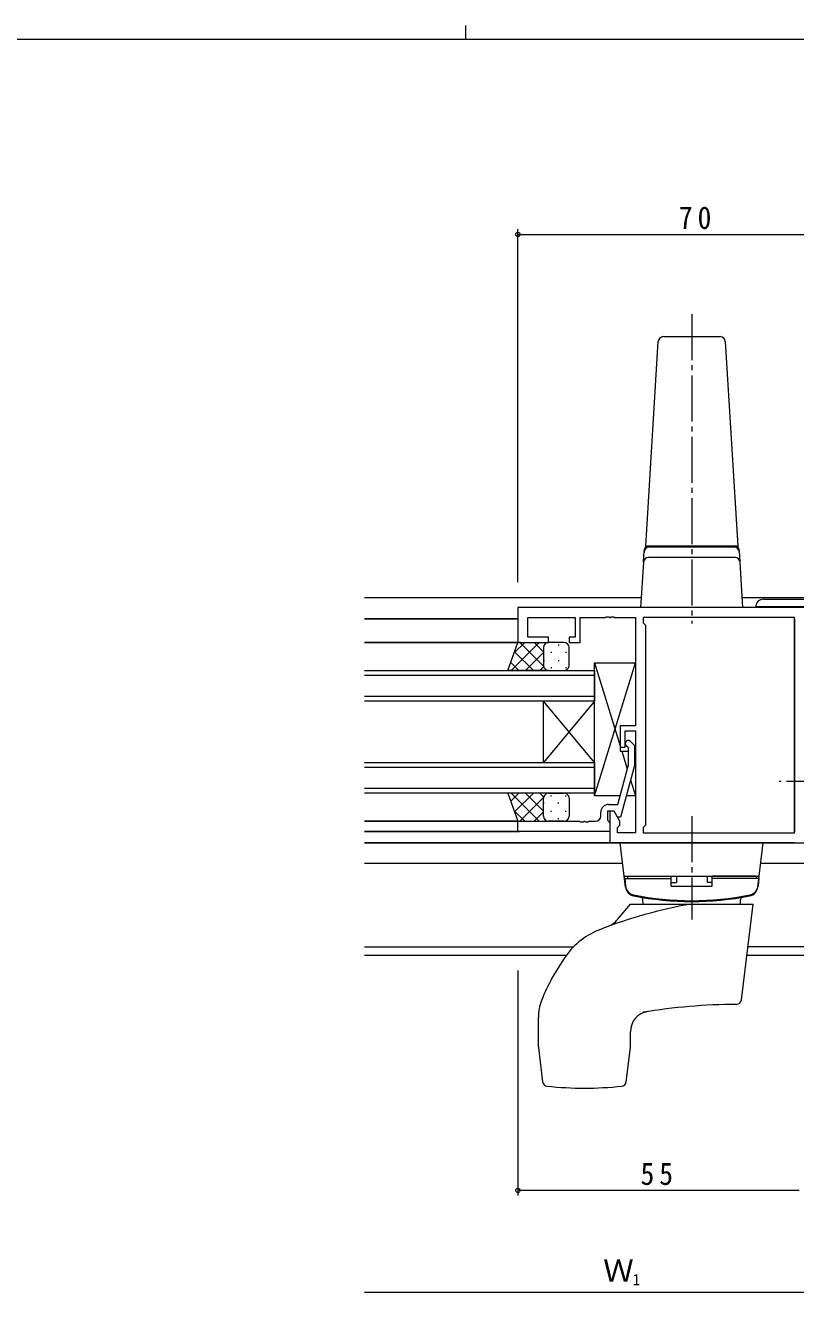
# Model space of a CAD drawing. Units: millimetres on the paper. Extents: x -420 to 373, y -297 to 267.
# Drawn here: x -118.8 to 31.9, y 19.3 to 267.2 of the extents above; entities that cross this region are included whole.
import ezdxf
from ezdxf.enums import TextEntityAlignment as Align

# ---------------------------------------------------------------- set-up
doc = ezdxf.new("R2010")
doc.units = ezdxf.units.MM
doc.linetypes.add('CHAIN2', pattern=[12, 9, -1, 1, -1])
for name, color, linetype, lineweight in [('0-1_YKK_ZWAK', 7, 'Continuous', 9), ('0-3_YKK_11', 7, 'Continuous', 9), ('0-4_YKK_12', 2, 'Continuous', 9), ('0-5_YKK_13', 4, 'Continuous', 9), ('0-7_YKK_D', 6, 'Continuous', 9)]:
    doc.layers.add(name, color=color, linetype=linetype, lineweight=lineweight)
doc.styles.add('ＭＳ ゴシック', font='')
doc.styles.get('ＭＳ ゴシック').set_extended_font_data('MS Gothic')

msp = doc.modelspace()

# ---------------------------------------------------------------- linework, layer by layer
at = {"layer": '0-1_YKK_ZWAK'}
for p, q in [((-32.686, 267.2), (-32.686, 264.4)), ((352.3, 264.4), (-417.7, 264.4))]:
    msp.add_line(p, q, dxfattribs=at)
at = {"layer": '0-3_YKK_11'}
for p, q in [((-22.399, 153.304), (-22.399, 146.504)), ((47.601, 153.304), (-22.399, 153.304)), ((-20.469, 151.374), (-11.199, 151.374)), ((-20.469, 147.504), (-20.469, 151.374)), ((-11.199, 151.374), (-11.199, 147.504)), ((-10.199, 151.374), (-5.358, 151.374)), ((-10.199, 146.504), (-10.199, 151.374)), ((-5.358, 151.374), (-5.174, 151.494)), ((-5.174, 151.494), (-4.624, 151.494)), ((-4.624, 151.494), (-4.441, 151.374)), ((-4.441, 151.374), (-4.358, 151.374)), ((-4.358, 151.374), (-4.174, 151.494)), ((-4.174, 151.494), (-3.624, 151.494)), ((-3.624, 151.494), (-3.441, 151.374)), ((-3.441, 151.374), (0.601, 151.374)), ((0.601, 151.374), (0.601, 130.204)), ((2.101, 151.374), (2.101, 150.304)), ((31.671, 151.374), (2.101, 151.374)), ((31.671, 109.234), (31.671, 151.374)), ((31.671, 109.234), (31.671, 151.374)), ((2.101, 150.304), (2.531, 149.874)), ((2.531, 149.874), (2.531, 110.734)), ((-22.399, 146.504), (-16.399, 146.504)), ((-16.399, 147.504), (-20.469, 147.504)), ((-16.399, 146.504), (-16.399, 147.504)), ((-12.399, 147.504), (-12.399, 146.504)), ((-11.199, 147.504), (-12.399, 147.504)), ((-12.399, 146.504), (-10.199, 146.504)), ((-2.399, 130.204), (-2.399, 126.004)), ((0.601, 130.204), (-2.399, 130.204)), ((-1.399, 129.204), (0.601, 129.204)), ((-1.399, 126.004), (-1.399, 129.204)), ((0.601, 129.204), (0.601, 109.234)), ((-0.375, 127.128), (0.401, 126.353)), ((-2.399, 126.004), (-1.399, 126.004)), ((-0.799, 125.856), (-1.224, 126.28)), ((-0.799, 122.565), (-0.799, 125.856)), ((0.401, 126.353), (0.401, 122.407)), ((-2.879, 114.804), (-0.799, 122.565)), ((0.401, 122.407), (-2.307, 112.304)), ((-4.699, 114.804), (-2.879, 114.804)), ((-6.199, 112.504), (-6.199, 113.304)), ((-4.899, 113.504), (-4.899, 111.704)), ((-3.599, 113.504), (-4.899, 113.504)), ((-4.899, 111.704), (-4.699, 111.504)), ((-4.399, 113.504), (-4.399, 107.304)), ((-3.599, 113.504), (-4.399, 113.504)), ((-2.907, 112.304), (-3.599, 113.504)), ((-2.469, 111.547), (-3.599, 113.504)), ((-2.307, 112.304), (-2.907, 112.304)), ((-22.399, 111.504), (-10.358, 111.504)), ((-22.399, 109.504), (-22.399, 111.504)), ((-4.399, 109.504), (-22.399, 109.504)), ((-10.358, 111.504), (-10.174, 111.384)), ((-10.174, 111.384), (-9.624, 111.384)), ((-9.624, 111.384), (-9.441, 111.504)), ((-9.441, 111.504), (-9.358, 111.504)), ((-9.358, 111.504), (-9.174, 111.384)), ((-9.174, 111.384), (-8.624, 111.384)), ((-8.624, 111.384), (-8.441, 111.504)), ((-8.441, 111.504), (-7.199, 111.504)), ((-4.699, 111.504), (-4.399, 111.204)), ((-4.399, 111.204), (-4.399, 109.504)), ((-2.899, 110.304), (-2.469, 110.734)), ((-2.899, 109.234), (-2.899, 110.304)), ((0.601, 109.234), (-2.899, 109.234)), ((-2.469, 110.734), (-2.469, 111.547)), ((2.531, 110.734), (2.101, 110.304)), ((2.101, 110.304), (2.101, 109.234)), ((2.101, 109.234), (31.671, 109.234)), ((-4.399, 107.304), (38.101, 107.304))]:
    msp.add_line(p, q, dxfattribs=at)
for centre, radius, start, end in [((-0.799, 126.704), 0.6, 44.99998, 225), ((-4.699, 113.304), 1.5, 90, 179.99998), ((-7.199, 112.504), 1, 270, 359.99998)]:
    msp.add_arc(centre, radius, start, end, dxfattribs=at)
at = {"layer": '0-4_YKK_12'}
for p, q in [((-52.399, 155.304), (1.723, 155.304)), ((21.478, 155.304), (107.723, 155.304)), ((-52.399, 151.104), (-22.399, 151.104)), ((-22.399, 151.104), (-52.399, 151.104)), ((31.671, 151.104), (31.671, 109.534)), ((31.671, 151.104), (31.671, 109.534)), ((-52.399, 146.504), (-21.899, 146.504)), ((-21.899, 146.504), (-52.399, 146.504)), ((-52.399, 141.004), (-7.4, 141.004)), ((-7.4, 140.004), (-52.399, 140.004)), ((-7.4, 141.004), (-7.4, 135.004)), ((-52.399, 136.004), (-7.4, 136.004)), ((-7.4, 135.004), (-52.399, 135.004)), ((-7.4, 135.004), (-17.4, 123.004)), ((-7.4, 123.004), (-17.4, 135.004)), ((-17.4, 123.004), (-17.4, 135.004)), ((-7.4, 123.004), (-7.4, 135.004)), ((-52.399, 123.004), (-7.4, 123.004)), ((-7.4, 122.004), (-52.399, 122.004)), ((-7.4, 123.004), (-7.4, 117.004)), ((-52.399, 118.004), (-7.4, 118.004)), ((-7.4, 117.004), (-52.399, 117.004)), ((-52.399, 111.504), (-22.399, 111.504)), ((-22.399, 111.504), (-52.399, 111.504)), ((-52.399, 109.504), (-22.099, 109.504)), ((-22.099, 109.504), (-52.399, 109.504)), ((-52.399, 107.304), (19.671, 107.304)), ((31.671, 107.304), (-52.399, 107.304)), ((-52.399, 103.304), (-1.91, 103.304)), ((25.107, 103.304), (35.701, 103.304)), ((-52.399, 86.934), (-11.519, 86.934)), ((106.63, 86.934), (22.571, 86.934)), ((-52.399, 85.304), (-12.918, 85.304)), ((22.371, 85.304), (106.83, 85.304))]:
    msp.add_line(p, q, dxfattribs=at)
at = {"layer": '0-5_YKK_13', "linetype": 'CHAIN2'}
for p, q in [((11.601, 210.732), (11.601, 150.199)), ((51.101, 119.305), (28.671, 119.305)), ((11.599, 112.504), (11.599, 92.304))]:
    msp.add_line(p, q, dxfattribs=at)
at = {"layer": '0-5_YKK_13'}
for p, q in [((6.041, 206.304), (17.16, 206.304)), ((2.601, 165.304), (5.043, 205.365)), ((18.158, 205.365), (20.601, 165.304)), ((2.143, 162.165), (2.281, 164.431)), ((2.265, 164.165), (2.257, 164.043)), ((2.601, 165.304), (20.601, 165.304)), ((20.601, 165.304), (2.601, 165.304)), ((2.601, 165.104), (2.601, 165.304)), ((3.263, 165.104), (2.601, 165.104)), ((3.32, 165.104), (3.263, 165.104)), ((20.601, 165.104), (19.938, 165.104)), ((20.601, 165.304), (20.601, 165.104)), ((21.059, 162.165), (20.92, 164.431)), ((20.944, 164.043), (20.936, 164.165)), ((2.143, 162.165), (1.601, 153.304)), ((20.06, 163.104), (3.141, 163.104)), ((21.601, 153.304), (21.059, 162.165)), ((25.603, 154.924), (47.603, 154.924)), ((21.601, 153.304), (20.602, 153.304)), ((47.603, 153.424), (24.103, 153.424)), ((-24.364, 141.004), (-22.399, 146.504)), ((-23.747, 141.004), (-18.247, 146.504)), ((-23.135, 144.445), (-21.075, 146.504)), ((-22.399, 146.504), (-16.399, 146.504)), ((-22.058, 146.504), (-17.399, 141.845)), ((-19.23, 146.504), (-17.399, 144.674)), ((-13.399, 146.504), (-16.399, 146.504)), ((-23.054, 144.671), (-19.387, 141.004)), ((-20.919, 141.004), (-17.399, 144.523)), ((-17.399, 145.504), (-17.399, 142.004)), ((-17.309, 145.919), (-17.309, 145.884)), ((-15.894, 144.669), (-15.894, 144.469)), ((-14.479, 146.084), (-14.479, 145.884)), ((-13.064, 144.669), (-13.064, 144.469)), ((-12.399, 142.003), (-12.399, 145.504)), ((-23.798, 142.587), (-22.215, 141.004)), ((-18.09, 141.004), (-17.399, 141.695)), ((-17.309, 143.054), (-17.309, 142.854)), ((-15.894, 141.639), (-15.894, 141.439)), ((-14.479, 143.054), (-14.479, 142.854)), ((-13.064, 141.639), (-13.064, 141.439)), ((-7.399, 116.504), (0.601, 142.504)), ((-7.399, 142.504), (-2.399, 126.254)), ((-7.399, 142.504), (0.601, 142.504)), ((-7.399, 116.504), (-7.399, 142.504)), ((0.601, 142.504), (0.601, 130.204)), ((-16.399, 141.004), (-24.364, 141.004)), ((-16.399, 141.004), (-13.399, 141.004)), ((-7.399, 117.104), (-7.399, 141.104)), ((-2.399, 130.204), (-2.399, 125.204)), ((0.601, 130.204), (-2.399, 130.204)), ((-2.399, 125.204), (-0.799, 125.204)), ((-2.076, 125.204), (-1.016, 121.758)), ((0.401, 125.204), (0.601, 125.204)), ((0.401, 125.204), (0.601, 125.204)), ((0.601, 125.204), (0.601, 116.504)), ((-0.352, 119.599), (0.601, 116.504)), ((-24.364, 117.004), (-22.399, 111.504)), ((-16.399, 117.004), (-24.364, 117.004)), ((-23.798, 115.421), (-22.215, 117.004)), ((-23.747, 117.004), (-18.247, 111.504)), ((-23.054, 113.337), (-19.387, 117.004)), ((-20.919, 117.004), (-17.399, 113.485)), ((-18.09, 117.004), (-17.399, 116.313)), ((-16.399, 117.004), (-13.399, 117.004)), ((-15.894, 116.369), (-15.894, 116.569)), ((-13.064, 116.369), (-13.064, 116.569)), ((-22.058, 111.504), (-17.399, 116.163)), ((-17.399, 112.504), (-17.399, 116.004)), ((-17.309, 114.954), (-17.309, 115.154)), ((-14.479, 114.954), (-14.479, 115.154)), ((-12.399, 116.005), (-12.399, 112.504)), ((-2.424, 116.504), (-7.399, 116.504)), ((0.601, 116.504), (-1.181, 116.504)), ((-23.135, 113.564), (-21.075, 111.504)), ((-19.23, 111.504), (-17.399, 113.335)), ((-17.309, 112.089), (-17.309, 112.124)), ((-15.894, 113.339), (-15.894, 113.539)), ((-14.479, 111.924), (-14.479, 112.124)), ((-13.064, 113.339), (-13.064, 113.539)), ((-22.399, 111.504), (-16.399, 111.504)), ((-13.399, 111.504), (-16.399, 111.504)), ((24.535, 98.646), (25.599, 107.304)), ((-1.603, 100.804), (24.8, 100.804)), ((-1.501, 100.304), (-1.378, 98.888)), ((-1.501, 100.304), (7.599, 100.304)), ((-1.001, 100.804), (-1.001, 100.304)), ((-1.001, 100.804), (7.599, 100.804)), ((7.599, 98.804), (7.599, 100.804)), ((7.599, 99.537), (8.599, 99.537)), ((8.599, 100.804), (8.599, 99.537)), ((14.599, 100.804), (14.599, 99.537)), ((15.599, 99.537), (14.599, 99.537)), ((24.199, 100.804), (15.599, 100.804)), ((15.599, 98.804), (15.599, 100.804)), ((24.699, 100.304), (15.599, 100.304)), ((24.199, 100.804), (24.199, 100.304)), ((24.699, 100.304), (24.575, 98.888)), ((7.599, 98.804), (15.599, 98.804)), ((-2.901, 92.325), (-0.401, 95.304)), ((-0.401, 95.304), (23.599, 95.304)), ((2.064, 95.304), (2.048, 96.186)), ((21.133, 95.304), (21.149, 96.186)), ((21.299, 76.578), (23.599, 95.304)), ((-18.401, 67.365), (-18.401, 73.151)), ((-0.401, 67.365), (-0.401, 70.346)), ((-18.394, 67.243), (-17.575, 60.571)), ((-1.228, 60.571), (-0.409, 67.243))]:
    msp.add_line(p, q, dxfattribs=at)
for points in [[(19.938, 165.104), (19.881, 165.104), (11.601, 165.104), (3.32, 165.104)], [(20.602, 153.304), (2.599, 153.304), (1.601, 153.304)], [(-1.338, 98.646), (-2.401, 107.304), (25.599, 107.304)]]:
    msp.add_lwpolyline(points, dxfattribs=at)
for centre, radius, start, end in [((6.041, 205.304), 1, 90, 176.51067), ((17.16, 205.304), 1, 3.48932, 90), ((3.263, 164.104), 1, 90, 176.5), ((3.279, 164.37), 1, 131.72568, 176.50005), ((19.938, 164.104), 1, 3.5, 90), ((19.922, 164.37), 1, 3.49986, 48.03442), ((3.141, 162.104), 1, 90, 176.5), ((20.06, 162.104), 1, 3.5, 90), ((25.603, 153.424), 1.5, 90, 180), ((-16.399, 145.504), 1, 90.00009, 180.00009), ((-13.399, 145.504), 1, 0.00009, 90.00009), ((-16.399, 142.004), 1, 180.00009, 270.00009), ((-13.399, 142.004), 1, 270.00009, 0.00009), ((-16.399, 116.004), 1, 89.99976, 179.99976), ((-13.399, 116.004), 1, 359.99976, 89.99976), ((-16.399, 112.504), 1, 179.99976, 269.99976), ((-13.399, 112.504), 1, 269.99976, 359.99976), ((0.615, 99.062), 2, 185, 258.64775), ((0.625, 99.067), 2, 187, 258.65825), ((0.647, 98.889), 2, 187, 258.68115), ((11.599, 153.77), 57.8, 258.64775, 281.35223), ((11.599, 153.778), 57.8, 258.65825, 281.34116), ((11.599, 153.604), 57.8, 258.68115, 281.31883), ((22.55, 98.889), 2, 281.31883, 353), ((22.572, 99.067), 2, 281.34174, 353), ((22.582, 99.062), 2, 281.35223, 355), ((28.299, 0.804), 96.004, 100.15585, 111.10054), ((1.548, 96.177), 0.5, 1, 80.0733), ((21.649, 96.177), 0.5, 99.92668, 179), ((-6.731, 95.539), 5, 290.2925, 320), ((-0.863, 76.377), 15, 111.10054, 144.3228), ((19.444, 61.797), 40, 144.3228, 158.51498), ((-9.401, 73.151), 9, 158.51498, 180), ((21.3, -44.296), 120, 90.47041, 99.23909), ((20.307, 76.7), 1, 270.47041, 353), ((3.599, 70.346), 4, 98.77765, 180), ((-17.401, 67.365), 1, 180, 187), ((-1.401, 67.365), 1, 353, 0), ((-16.582, 60.693), 1, 187, 263.80104), ((-9.401, 126.804), 67.5, 263.80104, 276.19894), ((-2.221, 60.693), 1, 276.19894, 353)]:
    msp.add_arc(centre, radius, start, end, dxfattribs=at)
at = {"layer": '0-7_YKK_D'}
for p, q in [((-22.399, 158.304), (-22.399, 227.304)), ((-22.399, 226.304), (47.601, 226.304)), ((-22.399, 82.304), (-22.399, 38.304)), ((32.601, 39.304), (-22.399, 39.304)), ((48.601, 19.304), (-52.399, 19.304))]:
    msp.add_line(p, q, dxfattribs=at)
for centre in [(-22.399, 226.304), (-22.399, 39.304)]:
    msp.add_circle(centre, 0.425, dxfattribs=at)

# ---------------------------------------------------------------- texts
at = {"layer": '0-7_YKK_D', "color": 3, "style": 'ＭＳ ゴシック'}
msp.add_text('Ｗ', height=4.399, dxfattribs=at).set_placement((-5.739, 20.104), align=Align.BOTTOM_LEFT)
at = {"layer": '0-7_YKK_D', "color": 7, "style": 'ＭＳ ゴシック'}
msp.add_text('1', height=2.199, dxfattribs=at).set_placement((0.021, 20.104), align=Align.BOTTOM_LEFT)
at = {"layer": '0-7_YKK_D', "color": 3, "char_height": 4.399, "attachment_point": 7, "style": 'ＭＳ ゴシック'}
for s, insert in [('\\T1.36;\\W0.9;70', (9.081, 227.304)), ('\\T1.36;\\W0.9;55', (1.581, 40.304))]:
    msp.add_mtext(s, dxfattribs=dict(at, insert=insert))

doc.saveas('drawing.dxf')
